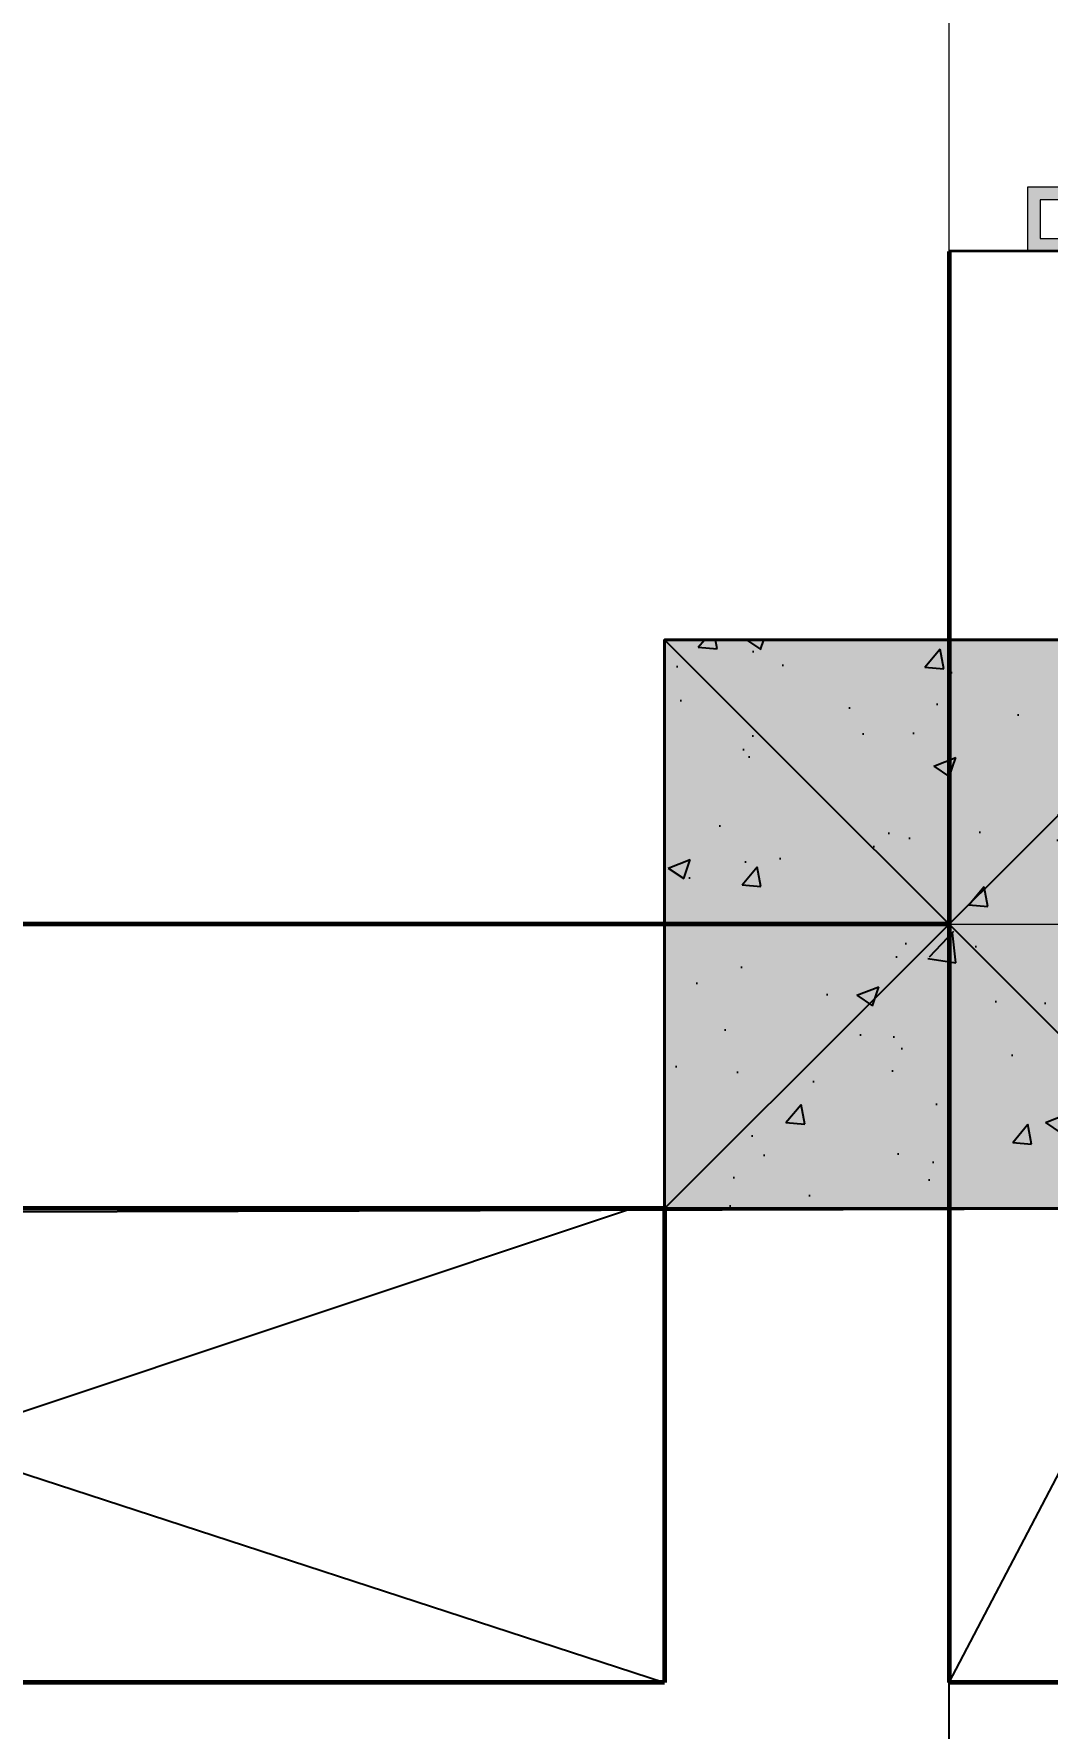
# Model space of a CAD drawing. Header units: feet. Extents: x 109753 to 150441, y 47761 to 75080.
# Drawn here: x 126940.2 to 126972.3, y 49041.8 to 49095.5 of the extents above; entities that cross this region are included whole.
import ezdxf

# ---------------------------------------------------------------- set-up
doc = ezdxf.new("R2010")
doc.units = ezdxf.units.FT
doc.header["$LTSCALE"] = 50
doc.header["$MEASUREMENT"] = 0
doc.header["$PDMODE"] = 3
doc.header["$PDSIZE"] = -10
for name, pattern in [('( Hidden )', [0.375, 0.25, -0.125]), ('ACAD_ISO04W100', [30, 24, -3, 0, -3]), ('CENTER', [2, 1.25, -0.25, 0.25, -0.25])]:
    doc.linetypes.add(name, pattern=pattern)
for name, color, linetype, lineweight in [('CENTRELINE', 146, 'CENTER', 18), ('COLUMN', 16, 'Continuous', 40), ('DIMENSION', 5, 'Continuous', 15), ('WALL', 1, 'Continuous', 60), ('WINDOW', 197, 'Continuous', 25)]:
    doc.layers.add(name, color=color, linetype=linetype, lineweight=lineweight)
doc.layers.add('HACTH', color=251, linetype='Continuous')
doc.styles.add('TIMES', font='arial.ttf')
doc.dimstyles.new("1-8'", dxfattribs={"dimtxt": 6, "dimasz": 3, "dimexe": 2, "dimexo": 1, "dimgap": 2, "dimtad": 1, "dimdec": 0, "dimzin": 3, "dimdsep": 46, "dimlunit": 4, "dimtxsty": 'TIMES', "dimblk": 'ARCHTICK', "dimcen": 8, "dimdle": 2, "dimclrt": 7, "dimadec": 0, "dimazin": 0, "dimtfac": 1, "dimtdec": 0, "dimtix": 1, "dimtmove": 0, "dimatfit": 3, "dimfxl": 2, "dimfxlon": 1, "dimarcsym": 0})

# ---------------------------------------------------------------- blocks, each defined once
blk = doc.blocks.new('A$Cb5c74cea')
at = {"true_color": 0xffffff, "transparency": 33554687}
h = blk.add_hatch(color=7, dxfattribs=at)
h.dxf.hatch_style = 1
h.paths.add_polyline_path([(-9, -9), (9, -9), (9, 9), (-9, 9)])
at = {"layer": 'HACTH', "transparency": 33554623}
h = blk.add_hatch(dxfattribs=at)
h.set_pattern_fill('AR-CONC', color=256)
h.set_pattern_definition([(49.99999999999999, (-126497.0296379852, -50480.55175068545), (7.172601826007535, -0.6275213498259511), [0.75, -8.25]), (355, (-126497.0296379852, -50480.55175068545), (-1.38751333613, 7.521921337000118), [0.6, -6.6]), (100.45144446, (-126496.4319211752, -50480.60404412545), (5.78508846727112, 6.894399909686294), [0.6374019199999997, -7.011421119999998]), (46.18420000000001, (-126497.0296379852, -50478.55175068545), (10.67241330671572, -1.655192807930765), [1.125, -12.375]), (96.63563549, (-126496.1402705352, -50478.68968375545), (9.346619456742284, 9.741186007745505), [0.95610342, -10.5171376]), (351.1841639899999, (-126497.0296379852, -50478.55175068545), (9.346619450547731, 9.741186002699902), [0.9, -9.90000001]), (21, (-126496.0296379852, -50479.05175068545), (5.969070521184617, -4.026188906653388), [0.75, -8.25]), (326.0000000000001, (-126496.0296379852, -50479.05175068545), (2.433153319215817, 7.25150045046853), [0.6, -6.6]), (71.45144474, (-126495.5322154452, -50479.38726642545), (8.402223767299711, 3.225311528063538), [0.6374019000000001, -7.01142112]), (37.50000000000001, (-126497.0296379852, -50480.55175068545), (0.1215985531729067, 3.328938538313115), [0, -6.52, 0, -6.7, 0, -6.625]), (7.499999999999999, (-126497.0296379852, -50480.55175068545), (2.630695374421486, 3.944117118823602), [0, -3.82, 0, -6.37, 0, -2.525]), (327.5, (-126499.2596379852, -50480.55175068545), (5.33822436172409, -0.2255487173437976), [0, -2.5, 0, -7.8, 0, -10.35]), (317.5, (-126500.2596379852, -50480.55175068545), (5.831861693423862, 1.001049823323177), [0, -3.25, 0, -5.18, 0, -7.35])])
h.paths.add_polyline_path([(-9, -9), (9, -9), (9, 9), (-9, 9)])
at = {"layer": 'COLUMN'}
blk.add_lwpolyline([(-9, -9), (9, -9), (9, 9), (-9, 9)], close=True, dxfattribs=at)
at = {"layer": 'Defpoints', "color": 18, "true_color": 0x000000}
for p, q in [((-9, -9), (9, 9)), ((-9, 9), (9, -9))]:
    blk.add_line(p, q, dxfattribs=at)
blk = doc.blocks.new('_ArchTick')
at = {"color": 0, "linetype": 'ByBlock', "const_width": 0.15}
blk.add_lwpolyline([(-0.5, -0.5), (0.5, 0.5)], dxfattribs=at)
blk = doc.blocks.new('*D1191')
at = {"layer": 'Defpoints', "color": 0, "transparency": 16777216}
for p in [(126762.0734331849, 49058.27406776581), (126969.1545575431, 49058.27406776581), (126762.0734331849, 48992.27406776581)]:
    blk.add_point(p, dxfattribs=at)
at = {"layer": 'DIMENSION', "color": 0, "lineweight": -2, "transparency": 16777216}
for p, q in [((126762.0734331849, 48994.27406776581), (126762.0734331849, 48990.27406776581)), ((126969.1545575431, 48994.27406776581), (126969.1545575431, 48990.27406776581)), ((126971.1545575431, 48992.27406776581), (126760.0734331849, 48992.27406776581))]:
    blk.add_line(p, q, dxfattribs=at)
at = {"layer": 'DIMENSION', "color": 0, "lineweight": -2, "transparency": 16777216, "xscale": 3, "yscale": 3, "zscale": 3, "rotation": 180}
blk.add_blockref('_ArchTick', (126762.0734331849, 48992.27406776581), dxfattribs=at)
at = {"layer": 'DIMENSION', "color": 0, "lineweight": -2, "transparency": 16777216, "xscale": 3, "yscale": 3, "zscale": 3}
blk.add_blockref('_ArchTick', (126969.1545575431, 48992.27406776581), dxfattribs=at)
at = {"layer": 'DIMENSION', "color": 7, "transparency": 16777216, "insert": (126865.613995364, 48997.33955207686), "char_height": 6, "attachment_point": 5, "style": 'TIMES'}
blk.add_mtext('17\'-3"', dxfattribs=at)
blk = doc.blocks.new('*D1200')
at = {"layer": 'Defpoints', "color": 0, "transparency": 16777216}
for p in [(126237.1545575431, 49058.27406776581), (126993.1545575431, 49034.27406776601), (126237.1545575431, 48974.27406776581)]:
    blk.add_point(p, dxfattribs=at)
at = {"layer": 'DIMENSION', "color": 0, "lineweight": -2, "transparency": 16777216}
for p, q in [((126237.1545575431, 48976.27406776581), (126237.1545575431, 48972.27406776581)), ((126993.1545575431, 48976.27406776581), (126993.1545575431, 48972.27406776581)), ((126995.1545575431, 48974.27406776581), (126235.1545575431, 48974.27406776581))]:
    blk.add_line(p, q, dxfattribs=at)
at = {"layer": 'DIMENSION', "color": 0, "lineweight": -2, "transparency": 16777216, "xscale": 3, "yscale": 3, "zscale": 3, "rotation": 180}
blk.add_blockref('_ArchTick', (126237.1545575431, 48974.27406776581), dxfattribs=at)
at = {"layer": 'DIMENSION', "color": 0, "lineweight": -2, "transparency": 16777216, "xscale": 3, "yscale": 3, "zscale": 3}
blk.add_blockref('_ArchTick', (126993.1545575431, 48974.27406776581), dxfattribs=at)
at = {"layer": 'DIMENSION', "color": 7, "transparency": 16777216, "insert": (126615.1545575431, 48979.33955207686), "char_height": 6, "attachment_point": 5, "style": 'TIMES'}
blk.add_mtext('63\'-0"', dxfattribs=at)
blk = doc.blocks.new('WIN 4 FRAME')
at = {"true_color": 0x939598}
h = blk.add_hatch(color=252, dxfattribs=at)
h.dxf.hatch_style = 1
h.paths.add_polyline_path([(1.818989403545856e-12, 4.049813805987469), (2.101020072586834e-06, 5.060473995399661e-07), (2.024908759564823, 9.094947017729282e-13), (2.024908759564823, 2.024906570480198), (2.02490641305485, 2.024906570479288), (2.024906696263315, 4.049813318782071)])
h.paths.add_polyline_path([(1.61992746524993, 0.4049814344280094), (0.4049815433245385, 0.4049814344280094), (0.404981543323629, 3.644832375327496), (1.61992746524993, 3.644832375327496)], flags=16)
at = {"lineweight": 18}
for points in [[(2.024908759563004, 0), (2.024908759563004, 4.049813805987469), (0, 4.049813805987469), (0, 0)], [(0.40498154332181, 3.644832375326587), (0.4049815433227195, 0.4049814344261904), (1.619927465248111, 0.4049814344261904), (1.619927465248111, 3.644832375326587)]]:
    blk.add_lwpolyline(points, close=True, dxfattribs=at)
blk = doc.blocks.new('WIN IN FRAME 2')
at = {"true_color": 0x939598}
h = blk.add_hatch(color=252, dxfattribs=at)
h.dxf.hatch_style = 1
h.paths.add_polyline_path([(-3.802797436947003e-07, 2.024906748300964), (-4.547473508864641e-13, -9.094947017729282e-13), (2.02490491240178, 3.802788341999985e-07), (2.02490479645212, 0.6074723853880641), (1.214942129258816, 0.6074722181956531), (1.214941962037756, 1.417434885379407), (2.024904666966449, 1.417435052582732), (2.024904233848702, 2.024906694837227)])
blk.add_lwpolyline([(1.214941962037756, 1.417434885379407), (2.024904666966449, 1.417435052582732), (2.024904233848702, 2.024906694836318), (-3.802797436947003e-07, 2.024907235507271), (0, 0), (2.02490491240178, 3.802788341999985e-07), (2.024904796439387, 0.6075378326295322), (1.214942129258816, 0.6074722181956531)], close=True)
blk = doc.blocks.new('*U523')
blk.add_wipeout([(0, -0.20000000000023022), (47.99999999999996, -0.20000000000329266), (47.99999999999996, 9.199999999996322), (0, 9.200000000000756)]).dxf.layer = 'WINDOW'
at = {"layer": 'WINDOW', "color": 35, "lineweight": 5}
for p, q in [((48, 8.999999999996938), (0, 9)), ((48, -3.063561100708811e-12), (0, 0))]:
    blk.add_line(p, q, dxfattribs=at)
at = {"layer": 'WINDOW', "color": 10, "lineweight": 35}
for p, q in [((0, 0), (0, 9)), ((48, -3.063561100708811e-12), (48, 8.999999999996938))]:
    blk.add_line(p, q, dxfattribs=at)
at = {"layer": 'WINDOW', "lineweight": 9}
blk.add_lwpolyline([(3.23985088882182, 3.487546825684149), (44.76014927839924, 3.487546825681085), (44.76014927839924, 4.297509492864839), (3.23985088882182, 4.297509492867903)], close=True, dxfattribs=at)
at = {"layer": 'WINDOW', "lineweight": 5}
for name, p in [('WIN 4 FRAME', (0, 2.47509309700672)), ('WIN IN FRAME 2', (2.024908759563004, 2.880074607488496))]:
    blk.add_blockref(name, p, dxfattribs=at)
at = {"layer": 'WINDOW', "lineweight": 5, "xscale": -1}
for name, p in [('WIN 4 FRAME', (48, 2.475093097003657)), ('WIN IN FRAME 2', (45.975091240437, 2.880074607485432))]:
    blk.add_blockref(name, p, dxfattribs=at)
blk = doc.blocks.new('*D1215')
at = {"layer": 'Defpoints', "color": 0, "transparency": 16777216}
for p in [(126960.1545575431, 49058.27406776581), (126978.1545575431, 49058.27406776581), (126978.1545575431, 49010.27406776575)]:
    blk.add_point(p, dxfattribs=at)
at = {"layer": 'DIMENSION', "color": 0, "lineweight": -2, "transparency": 16777216}
for p, q in [((126960.1545575431, 49012.27406776575), (126960.1545575431, 49008.27406776575)), ((126978.1545575431, 49012.27406776575), (126978.1545575431, 49008.27406776575)), ((126960.1545575431, 49010.27406776575), (126978.1545575431, 49010.27406776575))]:
    blk.add_line(p, q, dxfattribs=at)
at = {"layer": 'DIMENSION', "color": 7, "transparency": 16777216, "insert": (126969.1545575431, 49015.33750569208), "char_height": 6, "attachment_point": 5, "style": 'TIMES'}
blk.add_mtext('1\'-6"', dxfattribs=at)
blk = doc.blocks.new('*D1278')
at = {"layer": 'Defpoints', "color": 0, "transparency": 16777216}
for p in [(126960.1545575431, 49058.27406776581), (126914.154557543, 49019.27406776581), (126914.154557543, 49010.27406776575)]:
    blk.add_point(p, dxfattribs=at)
at = {"layer": 'DIMENSION', "color": 0, "lineweight": -2, "transparency": 16777216}
for p, q in [((126914.154557543, 49012.27406776575), (126914.154557543, 49008.27406776575)), ((126960.1545575431, 49012.27406776575), (126960.1545575431, 49008.27406776575)), ((126962.1545575431, 49010.27406776575), (126912.154557543, 49010.27406776575))]:
    blk.add_line(p, q, dxfattribs=at)
at = {"layer": 'DIMENSION', "color": 0, "lineweight": -2, "transparency": 16777216, "xscale": 3, "yscale": 3, "zscale": 3, "rotation": 180}
blk.add_blockref('_ArchTick', (126914.154557543, 49010.27406776575), dxfattribs=at)
at = {"layer": 'DIMENSION', "color": 0, "lineweight": -2, "transparency": 16777216, "xscale": 3, "yscale": 3, "zscale": 3}
blk.add_blockref('_ArchTick', (126960.1545575431, 49010.27406776575), dxfattribs=at)
at = {"layer": 'DIMENSION', "color": 7, "transparency": 16777216, "insert": (126937.154557543, 49015.3395520768), "char_height": 6, "attachment_point": 5, "style": 'TIMES'}
blk.add_mtext('3\'-10"', dxfattribs=at)

msp = doc.modelspace()

# ---------------------------------------------------------------- linework, layer by layer
at = {"linetype": 'ACAD_ISO04W100', "ltscale": 3}
msp.add_line((126969.1545575431, 48956.27406776581), (126969.1545575431, 50078.74665171043), dxfattribs=at)
at = {"layer": 'CENTRELINE', "ltscale": 35}
msp.add_line((126135.1545575431, 49067.27406776581), (127068.1545575431, 49067.27406776581), dxfattribs=at)
at = {"layer": 'HACTH', "linetype": '( Hidden )', "ltscale": 5}
for p, q in [((126969.1545575431, 49043.27406776604), (126988.1545575431, 49079.57884870203)), ((126914.1545575431, 49058.27406776601), (126960.1545575428, 49043.27406776604)), ((126959.1366794502, 49058.27406776587), (126914.1545575431, 49043.27406776601))]:
    msp.add_line(p, q, dxfattribs=at)
at = {"layer": 'WALL'}
for p, q in [((126969.1545575431, 49162.83314075886), (126969.1545575431, 49067.27406776581)), ((126969.1545575431, 49067.27406776581), (126909.1545575432, 49067.27406776581)), ((126969.1545575428, 49067.27406776581), (126969.1545575428, 49043.27406776604)), ((126960.1545575428, 49058.27406776586), (126914.1545575431, 49058.27406776584)), ((126960.1545575428, 49058.27406776581), (126960.1545575428, 49043.27406776604))]:
    msp.add_line(p, q, dxfattribs=at)
for points in [[(126988.1545575431, 49079.57884870203), (126988.1545575431, 49043.27406776604), (126969.1545575428, 49043.27406776604)], [(126960.1545575428, 49043.27406776604), (126914.1545575431, 49043.27406776601)]]:
    msp.add_lwpolyline(points, dxfattribs=at)

# ---------------------------------------------------------------- block references
msp.add_blockref('A$Cb5c74cea', (126969.1545575431, 49067.27406776581))

# ---------------------------------------------------------------- dimensions: what is measured, and where the dimension line sits
at = {"layer": 'DIMENSION'}
for base, p1, p2, picture, middle in [((126237.1545575431, 48974.27406776581), (126993.1545575431, 49034.27406776601), (126237.1545575431, 49058.27406776581), '*D1200', (126615.1545575431, 48979.33955207686)), ((126762.0734331849, 48992.27406776581), (126969.1545575431, 49058.27406776581), (126762.0734331849, 49058.27406776581), '*D1191', (126865.613995364, 48997.33955207686)), ((126914.154557543, 49010.27406776575), (126960.1545575431, 49058.27406776581), (126914.154557543, 49019.27406776581), '*D1278', (126937.154557543, 49015.3395520768)), ((126978.1545575431, 49010.27406776575), (126960.1545575431, 49058.27406776581), (126978.1545575431, 49058.27406776581), '*D1215', (126969.1545575431, 49015.33750569208))]:
    dim = msp.add_linear_dim(base=base, p1=p1, p2=p2, dimstyle="1-8'", dxfattribs=at)
    dim.commit()
    dim.dimension.update_dxf_attribs({"geometry": picture, "text_midpoint": middle})

# ---------------------------------------------------------------- next in the draw order: block references
at = {"layer": 'WINDOW', "xscale": -1, "rotation": 90}
msp.add_blockref('*U523', (126978.1545575431, 49136.57884870203), dxfattribs=at)

# ---------------------------------------------------------------- next in the draw order: linework, layer by layer
at = {"layer": 'Defpoints'}
msp.add_lwpolyline([(126978.1545575431, 49988.74665170883), (126978.1545575431, 49058.27406776581), (126905.1545575431, 49058.07406776599)], dxfattribs=at)

doc.saveas('drawing.dxf')
